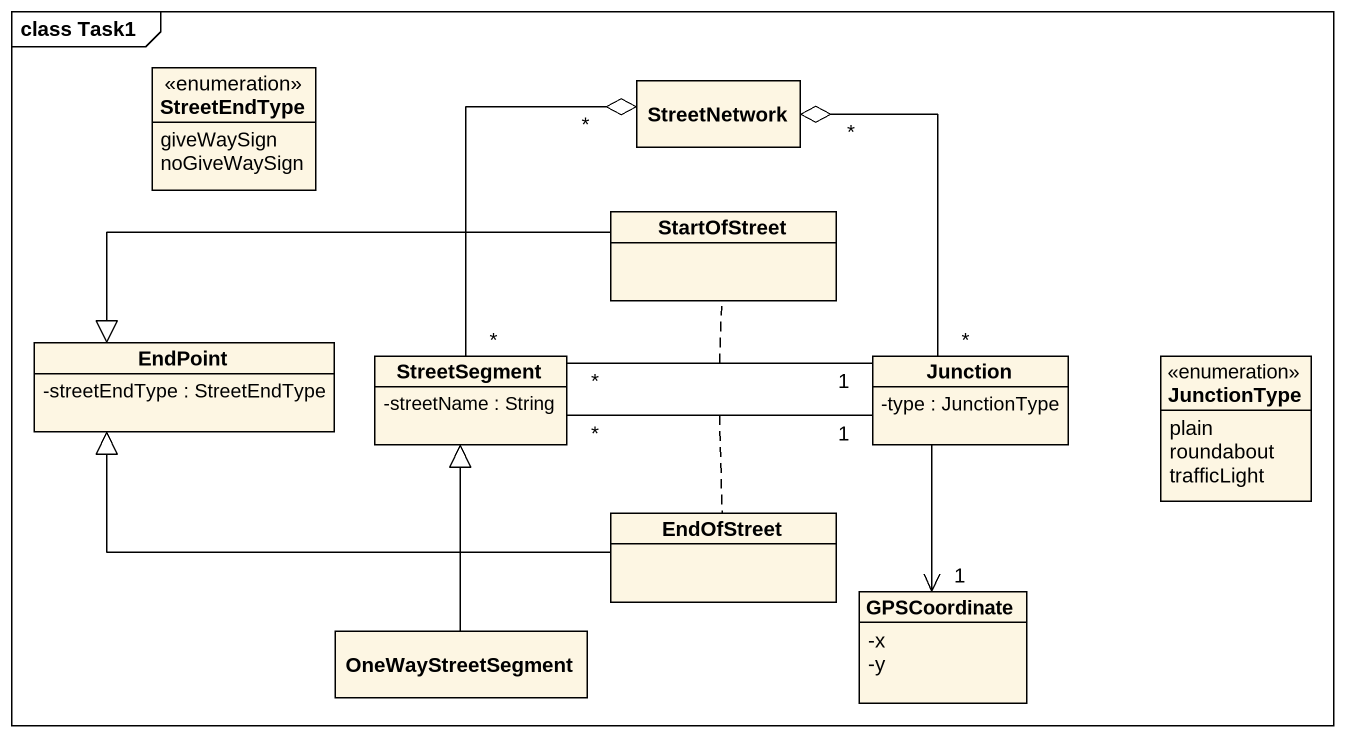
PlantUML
@startuml
mainframe class Task1
hide circle
hide empty members
skinparam classAttributeIconSize 0
enum StreetEndType {
  giveWaySign
  noGiveWaySign
}
class StreetNetwork
class StartOfStreet
class EndPoint {
  -streetEndType : StreetEndType
}
class StreetSegment {
  -streetName : String
}
class Junction {
  -type : JunctionType
}
enum JunctionType {
  plain
  roundabout
  trafficLight
}
class EndOfStreet
class OneWayStreetSegment
class GPSCoordinate {
  -x
  -y
}
StreetNetwork "*" o-- "*" StreetSegment
StreetNetwork "*" o-- "*" Junction
StartOfStreet -left-|> EndPoint
StreetSegment "*" -right- "1" Junction
(StreetSegment, Junction) .. StartOfStreet
StreetSegment "*" -right- "1" Junction
(StreetSegment, Junction) .. EndOfStreet
Junction --> "1" GPSCoordinate
EndOfStreet -left-|> EndPoint
OneWayStreetSegment -up-|> StreetSegment
@enduml
